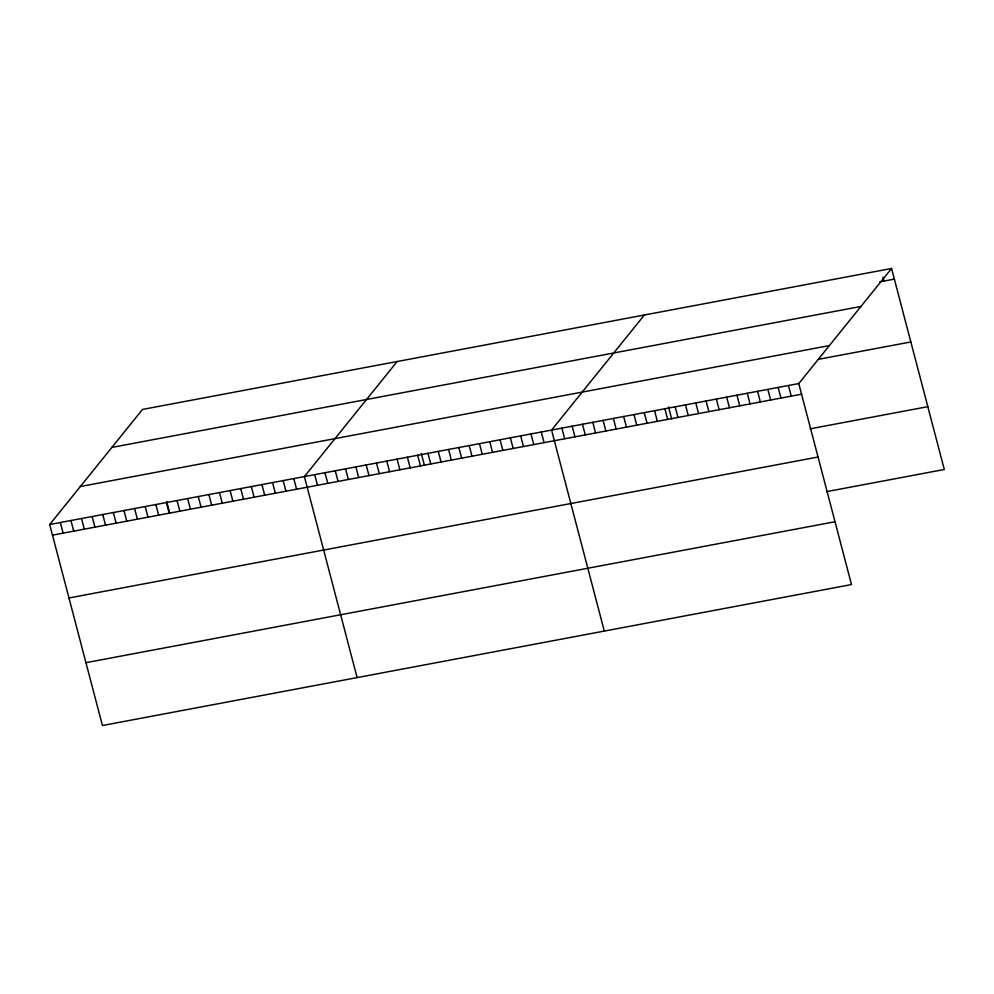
<?xml version="1.0" encoding="UTF-8"?>
<svg xmlns="http://www.w3.org/2000/svg" width="994" height="994" viewBox="0 0 994 994"><rect width="100%" height="100%" fill="white"/><g stroke="black" fill="none" stroke-linecap="round" stroke-linejoin="round"><path stroke-width="1.49" d="M891.568 268.479L798.766 383.56L851.498 584.559L102.432 725.521L49.7 524.509L142.502 409.441L891.568 268.479L944.3 469.491L826.586 491.645M397.178 361.518L304.388 476.586L357.119 677.597M644.373 314.999L551.571 430.067L604.302 631.078M879.64 281.886L894.351 279.115M111.875 447.412L860.941 306.463M80.328 486.538L829.394 345.589M818.137 359.381L910.839 341.948M49.7 524.509L798.766 383.56M52.496 535.145L801.562 394.196M810.11 428.824L927.824 406.67M68.971 597.966L818.037 457.016M85.956 662.687L835.022 521.738M883.007 277.065L884.051 281.053M788.466 385.498L791.261 396.134M778.165 387.436L780.961 398.072M767.865 389.375L770.661 400.01M757.565 391.313L760.36 401.949M747.264 393.251L750.06 403.887M736.964 395.19L739.76 405.825M726.664 397.128L729.459 407.764M716.363 399.066L719.159 409.702M706.075 401.004L708.859 411.64M695.775 402.943L698.558 413.579M685.475 404.881L688.258 415.517M675.174 406.819L677.958 417.455M668.502 406.956L671.621 418.834M664.874 408.758L667.657 419.393M654.574 410.696L657.357 421.332M644.274 412.634L647.057 423.27M633.973 414.573L636.756 425.196M623.673 416.498L626.468 427.134M613.373 418.437L616.168 429.073M603.072 420.375L605.868 431.011M592.772 422.313L595.568 432.949M582.472 424.252L585.267 434.887M572.171 426.19L574.967 436.826M561.871 428.128L564.667 438.764M541.27 432.005L544.066 442.641M530.97 433.943L533.766 444.579M520.67 435.881L523.465 446.517M510.382 437.82L513.165 448.456M500.081 439.758L502.865 450.394M489.781 441.696L492.564 452.332M479.481 443.635L482.264 454.27M469.18 445.573L471.964 456.209M458.88 447.511L461.663 458.147M448.58 449.45L451.363 460.085M438.279 451.388L441.063 462.024M427.979 453.326L430.775 463.962M421.307 453.463L424.426 465.354M417.679 455.264L420.474 465.9M407.378 457.203L410.174 467.839M397.078 459.141L399.874 469.777M386.778 461.079L389.573 471.715M376.477 463.018L379.273 473.653M366.177 464.956L368.973 475.592M355.877 466.894L358.672 477.53M345.577 468.833L348.372 479.468M335.276 470.771L338.072 481.407M324.976 472.709L327.772 483.345M314.688 474.647L317.471 485.283M293.777 478.586L296.56 489.222M283.153 480.574L285.949 491.21M272.542 482.575L275.338 493.21M261.931 484.575L264.727 495.211M251.32 486.563L254.116 497.199M240.71 488.563L243.505 499.199M230.099 490.564L232.894 501.2M219.488 492.564L222.283 503.2M208.877 494.552L211.672 505.188M198.266 496.553L201.049 507.188M187.655 498.553L190.438 509.189M177.044 500.541L179.827 511.177M166.619 501.386L169.738 513.277M166.433 502.542L169.216 513.177M155.822 504.542L158.605 515.178M145.211 506.542L147.994 517.178M134.6 508.53L137.383 519.166M123.977 510.531L126.772 521.167M113.366 512.531L116.161 523.167M102.755 514.519L105.55 525.155M92.144 516.52L94.939 527.155M81.533 518.52L84.328 529.156M70.922 520.521L73.718 531.156M60.311 522.509L63.107 533.144"/></g></svg>
